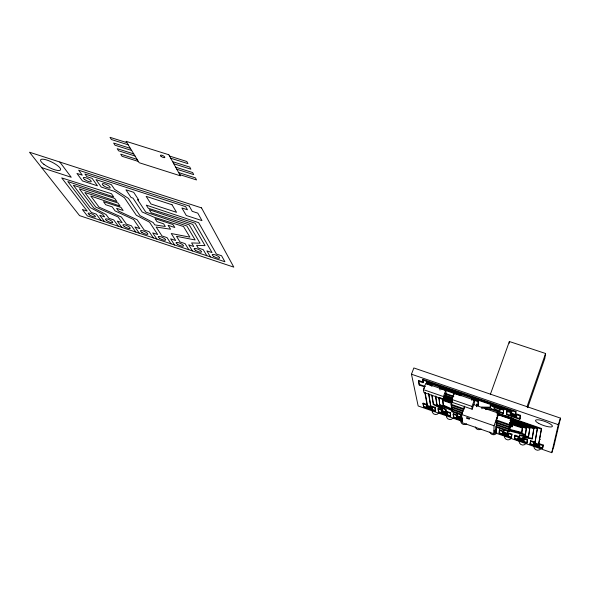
<?xml version="1.0" encoding="UTF-8"?>
<svg xmlns="http://www.w3.org/2000/svg" width="590" height="590" viewBox="0 0 590 590"><rect width="100%" height="100%" fill="white"/><g stroke="black" fill="none" stroke-linecap="round" stroke-linejoin="round"><path stroke-width="0.89" d="M490.43 404.961L490.408 407.203L481.919 407.107L481.698 407.734L490.179 407.838L490.43 404.961L503.705 409.534L503.3 413.642L491.374 409.526L485.6 409.445L485.821 408.818L491.603 408.892L503.521 413.007M464.573 406.149L461.542 414.453L462.199 422.706L493.86 433.783L494.044 425.774L498.521 413.199L473.77 404.644M508.838 431.615L511.065 424.645L508.838 431.615L496.05 427.16L496.625 424.822M496.692 422.713L496.116 425.073L508.986 429.55L511.228 422.536L508.986 429.55M509.141 427.462L511.397 420.397L509.141 427.462L496.183 422.956L496.758 420.574M496.249 420.81L498.498 413.708L511.574 418.222L511.508 419.062L509.295 425.338L496.249 420.81L498.521 413.199M496.072 432.345L496.382 428.701L496.072 432.345L494.442 431.777M507.68 430.766L507.555 432.603L511.914 434.122L511.449 437.721L499.14 433.421L499.479 429.786L503.823 431.297L503.609 431.895L499.265 430.383M499.14 433.421L499.479 429.786M503.3 413.642L503.705 409.534M503.609 431.895L503.757 429.336M503.823 431.297L503.919 429.586M509.266 343.24L509.369 341.522L545.588 353.491L544.806 358.521L527.681 407.675M423.008 382.711L423.244 382.091L418.745 380.543L418.509 381.162L423.008 382.711L422.75 379.348L515.911 411.385L515.704 413.664L520.387 415.279L519.805 419.335L506.589 414.777L507.031 410.677L511.7 412.285L511.471 412.926L506.803 411.319M506.589 414.777L507.031 410.677M511.449 437.721L511.707 434.719L507.341 433.2L507.474 431.371M509.295 425.338L511.574 418.222M511.471 412.926L511.796 411.06L426.836 381.826L426.872 384.046L431.393 385.602L431.622 384.975L427.108 383.419L426.836 381.826M511.7 412.285L511.796 411.06M509.576 425.98L512.039 426.836L512.371 424.771L509.642 423.849M509.318 430.914L525.38 435.066L526.258 428.355L512.312 423.524L512.548 422.654L510.66 422.027M512.629 421.754L512.385 422.624L512.629 421.754L529.886 427.728L528.426 437.146L519.392 435.59L519.193 437.338L514.827 435.811L515.033 435.206L519.407 436.733L519.193 437.338M514.827 435.811L514.539 438.798L526.929 443.127L527.335 440.177L522.954 438.643L523.109 437.367L532.165 438.938L533.744 428.746L509.908 420.242M530.476 441.268L534.879 442.802L535.086 442.198L530.683 440.664L530.034 444.211L542.498 448.57L543.073 445.664L538.655 444.123L541.362 429.137L512.666 419.225L512.909 418.34L497.208 412.919L496.987 413.546L512.688 418.966M512.039 426.836L512.371 424.771M509.155 429.859L521.649 433.082L521.855 432.477L522.46 427.352L510.719 423.531M512.312 423.524L512.548 422.654M510.829 419.874L533.965 428.119L532.165 438.938M535.086 442.198L537.438 428.111L498.026 414.748M512.666 419.225L512.909 418.34M519.805 419.335L520.166 415.921L515.483 414.305L515.911 411.385M514.539 438.798L515.033 435.206M519.407 436.733L519.598 434.985L528.633 436.534M521.649 433.082L522.46 427.352M522.954 438.643L523.315 436.77L532.372 438.333M525.38 435.066L526.472 427.735L512.533 422.905M526.929 443.127L527.549 439.572L523.16 438.038M528.426 437.146L529.886 427.728M530.034 444.211L530.683 440.664M534.879 442.802L537.438 428.111M538.655 444.123L541.576 428.502L512.887 418.59M542.498 448.57L543.279 445.059L538.862 443.518M494.501 432.654L551.761 452.67L558.288 424.667L560.5 418.14L413.856 367.961L411.466 374.215L418.155 405.964L462.405 421.43M560.5 418.14L553.781 446.689L551.761 452.67M543.073 445.664L543.279 445.059M541.362 429.137L541.576 428.502M527.335 440.177L527.549 439.572M533.744 428.746L533.965 428.119M523.109 437.367L523.315 436.77M526.258 428.355L526.472 427.735M520.166 415.921L520.387 415.279M527.003 406.79L545.588 353.491M519.392 435.59L519.598 434.985M507.341 433.2L507.555 432.603M512.806 419.601L512.562 420.478L537.217 428.746M512.489 421.385L512.732 420.515M515.483 414.305L515.704 413.664M512.452 423.878L512.209 424.741L522.246 427.971M511.707 434.719L511.914 434.122M496.05 427.16L496.596 425.626M493.86 433.783L496.47 426.415M496.183 422.956L497.009 420.626M490.179 407.838L490.408 407.203M491.374 409.526L491.603 408.892M490.423 394.216L509.369 341.522M476.469 404.814L476.698 404.187L478.328 404.747L478.099 405.374L476.469 404.814L476.528 406.51M477.996 401.657L478.225 401.023L471.661 398.766L471.425 399.393L477.996 401.657L478.099 405.374M472.133 409.231L472.007 406.436L474.301 400.116L454.049 393.139L451.726 399.423L452.029 402.269L472.133 409.231L474.404 402.963L474.301 400.116M457.656 415.198L453.386 413.715L453.172 414.305L457.442 415.795L457.457 413.037M443.982 397.992L452.346 400.89L451.099 405.138L463.917 409.585L463.998 408.339M464.138 407.956L464.566 406.79M462.538 413.391L451.586 409.578L452.058 407.203M437.994 409.01L442.235 410.493L442.456 409.902L438.215 408.42L438.481 412.226L450.495 416.422L450.347 412.653L446.092 411.171L445.856 409.298L437.072 404.666L435.745 395.964M451.586 409.578L452.147 408.051M461.867 415.249L451.822 411.746L452.287 409.401M450.495 416.422L450.347 412.653M462.14 420.493L453.511 417.477L453.386 413.715M450.126 413.243L445.878 411.761L445.856 409.298M445.878 411.761L446.092 411.171M451.77 398.169L451.97 397.291L451.77 398.169L444.853 395.779M452.014 400.455L452.213 399.577L452.014 400.455L444.292 397.785M451.099 405.138L452.235 402.055M463.224 411.503L451.343 407.373L451.815 404.983M452.198 410.728L439.757 405.271L438.938 397.409L452.471 402.1M443.805 399.415L443.437 396.554L445.767 390.285L425.744 383.389L423.391 389.621L423.93 392.534L443.805 399.415L446.114 393.198L445.767 390.285M452.493 409.866L443.356 405.854L442.618 400.359L442.847 399.755L451.77 402.852M438.481 412.226L438.215 408.42M442.235 410.493L442.264 408.523L433.488 403.907L432.087 395.307M443.356 405.854L442.847 399.755M422.912 403.752L427.123 405.219L427.344 404.629L423.133 403.162L423.546 407.004L435.486 411.178L434.97 407.956L430.744 406.481L428.893 393.832M442.043 409.113L433.267 404.497L433.488 403.907M439.712 387.763L439.476 388.39L460.952 395.787L461.181 395.152L439.712 387.763L440.022 390.064M434.97 407.956L435.191 407.366L430.966 405.898M439.757 405.271L438.938 397.409M445.634 409.888L436.851 405.264L437.072 404.666M435.486 411.178L435.191 407.366M423.546 407.004L423.133 403.162M424.085 388.603L424.321 387.991M426.872 384.046L427.108 383.419M424.365 386.826L419.269 385.064L418.745 380.543M509.369 429.255L521.855 432.477M508.639 430.081L525.594 434.454M126.857 142.633L110.013 137.33L111.414 139.542L128.207 144.83M169.522 156.055L186.809 161.498L187.945 163.651L170.724 158.231M130.338 148.319L113.641 143.053L115.021 145.221L131.659 150.48M172.619 161.667L189.751 167.073L190.865 169.19L173.792 163.799M133.753 153.902L117.196 148.665L118.553 150.789L135.044 156.018M175.65 167.169L192.628 172.546L193.719 174.618L176.808 169.256M137.101 159.381L120.692 154.167L122.019 156.262L138.37 161.453M178.63 172.568L195.452 177.907L196.522 179.943L179.758 174.618M41.661 167.626L71.257 177.273L59.826 162.036M411.466 374.215L558.288 424.667M422.506 379.975L515.69 412.034M426.6 382.453L511.567 411.702M490.209 405.596L503.476 410.168M506.81 414.143L520.026 418.701M419.505 384.451L425.449 386.502M445.332 393.36L453.821 396.296M445.103 393.98L453.592 396.915M445.081 395.16L451.999 397.557M444.454 395.971L452.11 398.611L451.911 399.496L444.226 396.583M498.469 414.556L511.508 419.062M423.391 389.621L443.437 396.554M451.726 399.423L472.007 406.436M496.935 415.072L498.675 415.67M444.521 397.173L452.235 399.843M510.881 421.408L512.607 421.998M443.754 398.604L452.147 401.761M512.408 422.374L529.673 428.355M509.753 422.381L512.334 423.281M438.709 398.014L452.22 402.454M442.618 400.359L451.542 403.457M510.446 424.793L512.157 425.39M451.003 404.275L463.851 408.73M496.271 419.977L509.362 424.52M509.79 425.361L512.253 426.216M451.247 406.517L463.165 410.655M496.205 422.13L509.2 426.651M451.49 408.73L462.479 412.55M496.138 424.262L509.045 428.753M451.733 410.913L461.8 414.423M496.079 426.356L508.897 430.825M461.542 414.453L494.044 425.774M423.768 406.422L435.708 410.596M438.702 411.643L450.708 415.839M453.725 416.887L462.353 419.903M493.837 430.899L496.279 431.755M499.347 432.824L511.663 437.124M514.746 438.208L527.135 442.529M530.24 443.614L542.704 447.972M455.856 418.457L460.2 419.969M516.641 439.698L520.985 441.217M443.577 405.256L451.888 408.907M439.978 404.681L452.412 410.139M101.074 220.483L96.273 214.118L91.398 212.496L67.798 181.528L113.715 196.964L111.466 193.749L61.721 177.907L87.224 211.109L82.371 209.494L87.335 215.903L224.915 261.761L221.567 255.75L216.419 254.047L198.646 222.666L146.291 205.128L148.341 208.307L195.165 223.212L212.024 252.579L206.898 250.883L210.424 256.93M104.526 221.633L99.754 215.276L104.651 216.899L102.623 214.17L90.322 207.636L73.381 185.253L114.703 198.388L116.909 201.551L79.377 188.837L93.781 208.012L106.104 214.568L108.848 218.293L113.759 219.93L118.369 226.243M121.842 227.401L117.277 221.095L122.204 222.732L118.074 216.972L95.75 207.083L84.871 192.502L117.882 202.945L120.058 206.058L90.801 196.035L98.972 207.083L121.37 217.009L126.437 224.141L131.386 225.786L135.788 232.054M139.292 233.22L134.926 226.958L139.889 228.61L133.665 219.583L115.102 210.91L112.225 206.883L105.698 204.73L103.471 201.655L121.016 207.429L123.148 210.482L116.591 208.322L118.509 211.036L137.123 219.738L144.159 230.026L149.145 231.686L153.348 237.903M156.874 239.083L152.714 232.873L157.714 234.532L149.543 222.194L136.32 215.247L124.424 197.716L114.991 191.536L101.244 187.052L95.978 179.618L111.311 184.596L114.549 189.316L128.458 198.446L140 215.616L153.245 222.585L154.75 224.886L165.333 226.486L163.637 223.831L156.962 221.626L155.015 218.617L172.951 224.517L174.81 227.511L168.098 225.299L170.576 229.23L156.151 227.025L162.014 235.963L167.036 237.63L171.034 243.803M174.588 244.99L170.635 238.832L175.68 240.506L171.255 233.529L189.892 237.143L183.512 226.516L154.138 217.26L142.212 212.009L132.993 198.115L131.083 197.495L125.958 189.796L133.701 192.311L138.724 199.988L137.581 199.612L145.782 212.105L186.86 226L195.15 239.968L176.491 236.325L180.009 241.944L185.076 243.626L188.859 249.747M192.436 250.934L188.697 244.828L193.778 246.517L191.61 242.933L200.04 243.205L189.279 224.886L151.269 212.82L149.248 209.701L192.687 224.347L205.047 245.647L196.581 245.352L198.144 247.97L203.248 249.666L206.817 255.728M418.509 381.162L419.269 385.064M424.889 392.977L427.123 405.219M422.75 379.348L423.244 382.091M425.117 392.372L427.344 404.629M428.517 393.574L430.744 406.481M431.718 395.057L433.267 404.497M431.622 384.975L431.873 386.524M435.516 396.576L436.851 405.264M442.264 408.523L442.456 409.902M453.172 414.305L453.511 417.477M454.049 393.139L454.189 394.585M457.235 413.634L457.442 415.795M461.174 414.696L461.1 417.071L460.886 414.401M471.661 398.766L471.727 400.263M476.698 404.187L476.779 406.739M478.225 401.023L478.328 404.747M481.919 407.107L481.949 408.781M462.199 418.745A3.23 0.723 20.6 0 1 457.597 417.277A3.23 0.723 20.6 0 1 457.737 416.156A3.23 0.723 20.6 0 1 462.295 418.008M462.258 419.291A3.23 0.715 20.6 0 1 457.545 417.956A3.23 0.715 20.6 0 1 457.685 416.776A3.23 0.715 20.6 0 1 462.309 418.819M540.093 439.484A3.311 0.752 19.7 0 1 539.798 439.417A3.975 0.9 19.7 0 0 540.071 439.572M540.72 448.761A3.776 3.621 23.3 0 1 533.869 446.365M438.879 412.808A3.636 3.533 -1.9 0 1 432.153 410.456M453.017 418.096A3.658 3.547 2.6 0 1 446.394 415.78M466.653 423.893A3.673 3.562 7 0 1 460.797 420.464M481.145 428.967A3.688 3.577 11.2 0 1 475.311 426.924M496.824 432.706A3.71 3.592 14.9 0 1 489.855 432.013M511.331 438.127A3.732 3.599 18.2 0 1 504.398 435.708M526.074 443.282A3.754 3.614 21 0 1 519.075 441.195M168.799 154.742L126.046 141.305L139.129 162.7L180.437 175.835L168.799 154.742M201.5 207.872L29.5 152.22L79.576 215.638L233.795 267.13L201.5 207.872M189.22 206.021L78.654 170.2L82.268 175.164L76.958 173.438L82.46 180.931L97.475 185.828L92.165 178.379L86.833 176.646L84.916 173.991L185.673 206.67L187.458 209.775L181.904 207.975L186.293 215.498L201.972 220.616L197.798 213.138L192.222 211.323L189.22 206.021M172.029 204.76L146.143 196.352L151.011 203.993L176.543 212.319L172.029 204.76M161.136 156.38A2.441 0.782 25.9 0 0 164.809 157.501A2.441 0.782 25.9 0 0 161.984 155.295A2.441 0.782 25.9 0 0 161.136 156.38M213.676 256.362A4.071 1.092 24 0 0 219.664 258.014A4.071 1.092 24 0 0 214.509 254.659A4.071 1.092 24 0 0 213.676 256.362M103.648 185.732A4.432 1.232 25.9 0 0 110.197 187.812A4.432 1.232 25.9 0 0 104.865 183.955A4.432 1.232 25.9 0 0 103.648 185.732M195.379 250.197A4.064 1.084 24.3 0 0 201.47 252.033A4.064 1.084 24.3 0 0 196.559 248.678A4.064 1.084 24.3 0 0 195.379 250.197M177.42 244.216A4.056 1.069 24.5 0 0 183.453 246.037A4.056 1.069 24.5 0 0 178.497 242.667A4.056 1.069 24.5 0 0 177.42 244.216M43.889 164.286A11.151 3.016 26.6 0 0 60.438 170.009A11.151 3.016 26.6 0 0 47.421 160.229A11.151 3.016 26.6 0 0 43.889 164.286M141.91 232.394A4.042 1.055 24.9 0 0 147.839 234.178A4.042 1.055 24.9 0 0 142.787 230.793A4.042 1.055 24.9 0 0 141.91 232.394M106.731 220.608A4.034 1.032 25.4 0 0 112.72 222.563A4.034 1.032 25.4 0 0 107.859 219.17A4.034 1.032 25.4 0 0 106.731 220.608M89.444 214.856A4.034 1.018 25.5 0 0 95.381 216.788A4.034 1.018 25.5 0 0 90.477 213.388A4.034 1.018 25.5 0 0 89.444 214.856M124.357 226.553A4.042 1.04 25.2 0 0 130.228 228.315A4.042 1.04 25.2 0 0 125.132 224.923A4.042 1.04 25.2 0 0 124.357 226.553M84.739 179.574A4.425 1.217 26.1 0 0 91.229 181.639A4.425 1.217 26.1 0 0 85.838 177.767A4.425 1.217 26.1 0 0 84.739 179.574M159.595 238.286A4.049 1.062 24.7 0 0 165.576 240.086A4.049 1.062 24.7 0 0 160.576 236.708A4.049 1.062 24.7 0 0 159.595 238.286M519.237 438.864A3.304 0.73 19.9 0 0 524.2 440.037A3.304 0.73 19.9 0 0 519.886 437.75A3.304 0.73 19.9 0 0 519.237 438.864M519.03 439.462A3.304 0.73 19.9 0 0 523.994 440.634A3.304 0.73 19.9 0 0 519.679 438.355A3.304 0.73 19.9 0 0 519.03 439.462M467.081 418.332A1.711 0.384 20.5 0 0 469.692 419.011A1.711 0.384 20.5 0 0 467.546 417.801A1.711 0.384 20.5 0 0 467.081 418.332M427.603 406.827A3.201 0.715 20.9 0 0 432.418 408.074A3.201 0.715 20.9 0 0 428.311 405.78A3.201 0.715 20.9 0 0 427.603 406.827M427.381 407.41A3.201 0.708 20.9 0 0 432.197 408.656A3.201 0.708 20.9 0 0 428.097 406.363A3.201 0.708 20.9 0 0 427.381 407.41M534.806 444.3A3.319 0.73 19.7 0 0 539.828 445.487A3.319 0.73 19.7 0 0 535.528 443.208A3.319 0.73 19.7 0 0 534.806 444.3M534.599 444.897A3.319 0.73 19.7 0 0 539.621 446.092A3.319 0.73 19.7 0 0 535.322 443.813A3.319 0.73 19.7 0 0 534.599 444.897M442.603 412.063A3.216 0.715 20.8 0 0 447.471 413.325A3.216 0.715 20.8 0 0 443.385 411.038A3.216 0.715 20.8 0 0 442.603 412.063M442.389 412.646A3.216 0.715 20.8 0 0 447.257 413.915A3.216 0.715 20.8 0 0 443.171 411.628A3.216 0.715 20.8 0 0 442.389 412.646M511.582 414.748A3.518 0.833 19.9 0 0 516.862 415.928A3.518 0.833 19.9 0 0 512.238 413.443A3.518 0.833 19.9 0 0 511.582 414.748M511.353 415.382A3.518 0.833 19.9 0 0 516.634 416.562A3.518 0.833 19.9 0 0 512.009 414.084A3.518 0.833 19.9 0 0 511.353 415.382M503.772 433.458A3.282 0.73 20.1 0 0 508.669 434.616A3.282 0.73 20.1 0 0 504.347 432.33A3.282 0.73 20.1 0 0 503.772 433.458M503.558 434.056A3.282 0.73 20.1 0 0 508.462 435.214A3.282 0.73 20.1 0 0 504.133 432.927A3.282 0.73 20.1 0 0 503.558 434.056M538.722 423.406A8.946 2.131 19.5 0 0 552.328 426.481A8.946 2.131 19.5 0 0 540.816 420.242A8.946 2.131 19.5 0 0 538.722 423.406M495.076 409.054A3.503 0.833 20.1 0 0 500.291 410.212A3.503 0.833 20.1 0 0 495.652 407.734A3.503 0.833 20.1 0 0 495.076 409.054"/></g></svg>
